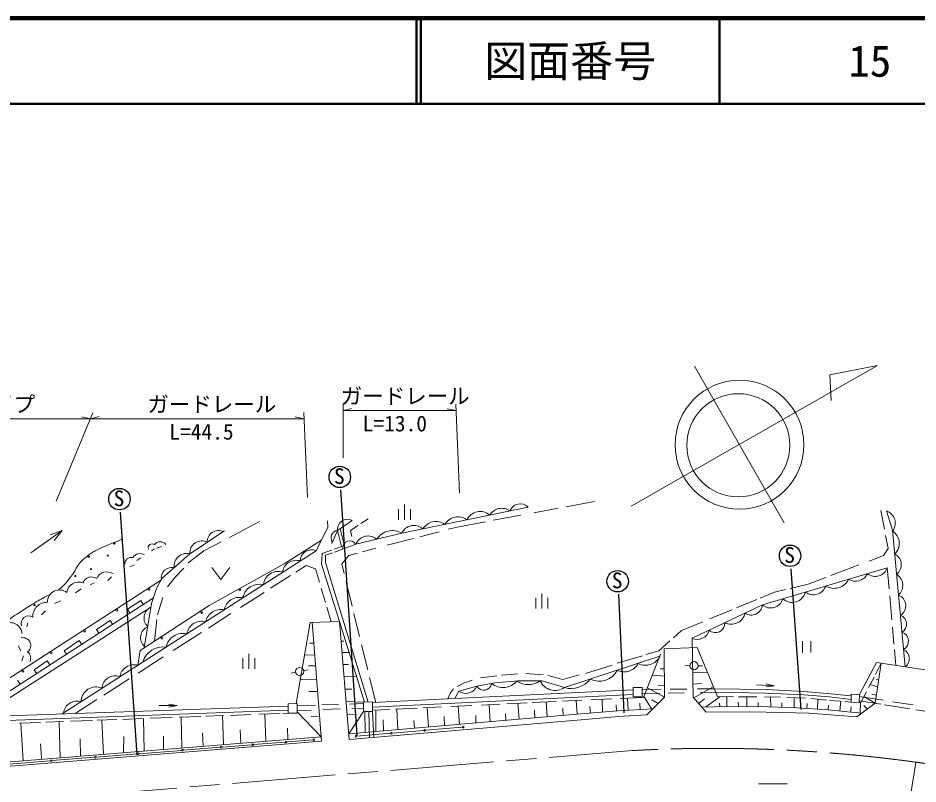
# Model space of a CAD drawing. Units: millimetres, scale not verified. Extents: x 40000 to 680000, y 20000 to 380000.
# Drawn here: x 462352 to 567104, y 290874 to 380000 of the extents above; entities that cross this region are included whole.
import ezdxf
from ezdxf.enums import TextEntityAlignment as Align

# ---------------------------------------------------------------- set-up
doc = ezdxf.new("R2010")
doc.units = ezdxf.units.MM
doc.header["$LTSCALE"] = 1000
doc.linetypes.add('CHAIN', pattern=[18.5, 12, -1.5, 3.5, -1.5])
for name, color, linetype, lineweight in [('M-BGD', 7, 'Continuous', 13), ('M-BMK', 2, 'CHAIN', 13), ('M-STR-HTXT', 7, 'Continuous', 13), ('M-TTL', 2, 'Continuous', 140), ('M-TTL-BAND', 7, 'Continuous', 25), ('M-TTL-LINE', 7, 'Continuous', 50)]:
    doc.layers.add(name, color=color, linetype=linetype, lineweight=lineweight)
doc.layers.add('M-TTL-TXT', color=7, linetype='Continuous')
doc.styles.add('ＭＳ ゴシック', font='')
doc.styles.get('ＭＳ ゴシック').set_extended_font_data('MS Gothic')

msp = doc.modelspace()

# ---------------------------------------------------------------- linework, layer by layer
at = {"layer": 'M-BGD'}
for p, q in [((533722, 323198), (562399, 339585)), ((541102, 339509), (551521, 321276)), ((562399, 339585), (556839, 338488)), ((556839, 338488), (557001, 335492)), ((526172, 323139), (529469, 323751)), ((506642, 321629), (506642, 322854)), ((507040, 320040), (521739, 323100)), ((507342, 321629), (507342, 323379)), ((508042, 321629), (508042, 322854)), ((522392, 322437), (525219, 322962)), ((563191, 320533), (562777, 322692)), ((564136, 320422), (563442, 322651)), ((502272, 321166), (503117, 321733)), ((517673, 321560), (520862, 322153)), ((486982, 319561), (490473, 321432)), ((497040, 318011), (498407, 320745)), ((498407, 320745), (498386, 321481)), ((499556, 320359), (501253, 321551)), ((500257, 318873), (499865, 320576)), ((501071, 320359), (501952, 320951)), ((512431, 320509), (513450, 320776)), ((513450, 320776), (516753, 321389)), ((463861, 317782), (467503, 320373)), ((467503, 320373), (466091, 319851)), ((467503, 320373), (466547, 319210)), ((482353, 317658), (486391, 320328)), ((499556, 320359), (498883, 318845)), ((500010, 318518), (499556, 320359)), ((501211, 319658), (501071, 320359)), ((501677, 318768), (507040, 320040)), ((509109, 319639), (511359, 320228)), ((563620, 318292), (563332, 319793)), ((565614, 304503), (564136, 320422)), ((479066, 318506), (478491, 318310)), ((483996, 318010), (485994, 319040)), ((493330, 316502), (497658, 319248)), ((499154, 318201), (500010, 318518)), ((499172, 317861), (501677, 318768)), ((505330, 318650), (508387, 319450)), ((467491, 299031), (497040, 318011)), ((478225, 318239), (477902, 318001)), ((479108, 314776), (482353, 317658)), ((482166, 316622), (483996, 318010)), ((497668, 316448), (497752, 317681)), ((497752, 317681), (498828, 318080)), ((498123, 316637), (498151, 317492)), ((498151, 317492), (498958, 317784)), ((500040, 316506), (500839, 317474)), ((500839, 317474), (501844, 317737)), ((502467, 317900), (504015, 318305)), ((561431, 316820), (563095, 317450)), ((563095, 317450), (563620, 318292)), ((475869, 316361), (475351, 316151)), ((476641, 317202), (476192, 316894)), ((484602, 311644), (493330, 316502)), ((499790, 309777), (497668, 316448)), ((503095, 300413), (498123, 316637)), ((500319, 315367), (500040, 316506)), ((556957, 315125), (560229, 316365)), ((480673, 314981), (481641, 315970)), ((484913, 316058), (485963, 314658)), ((485963, 314658), (487013, 316058)), ((494676, 315522), (495910, 316312)), ((495910, 316312), (496982, 315891)), ((496982, 315891), (497437, 314345)), ((563523, 316021), (548991, 311721)), ((563740, 313566), (563523, 316021)), ((461071, 302992), (479038, 314647)), ((471201, 314262), (470759, 314031)), ((473248, 314963), (472808, 314571)), ((478484, 313610), (479108, 314776)), ((479769, 313804), (480673, 314981)), ((491754, 313652), (494074, 315137)), ((501247, 311575), (500558, 314392)), ((554325, 314128), (556394, 314912)), ((469687, 313569), (469056, 313127)), ((477895, 311886), (478484, 313610)), ((497645, 313640), (498133, 311983)), ((550421, 313188), (551692, 313494)), ((552221, 313621), (554325, 314128)), ((459028, 300162), (478113, 312526)), ((467352, 312181), (466595, 311886)), ((475099, 311226), (476651, 312207)), ((476651, 312207), (476911, 311747)), ((478886, 311554), (479222, 312563)), ((488246, 311406), (491000, 313169)), ((522619, 311291), (522619, 312516)), ((523319, 311291), (523319, 313041)), ((524019, 311291), (524019, 312516)), ((545990, 311366), (548349, 312336)), ((548739, 312497), (550421, 313188)), ((564057, 309980), (563812, 312753)), ((458280, 298946), (477824, 311456)), ((475374, 310751), (475099, 311226)), ((476569, 306397), (484602, 311644)), ((477038, 306704), (477895, 311886)), ((478570, 310565), (478886, 311554)), ((498285, 311468), (498791, 309748)), ((548991, 311721), (540812, 307828)), ((542847, 310073), (545464, 311149)), ((465544, 311024), (465102, 310540)), ((484510, 309014), (487135, 310695)), ((502118, 308022), (501455, 310726)), ((463504, 309636), (463378, 309173)), ((471482, 308861), (473071, 309908)), ((473071, 309908), (473369, 309452)), ((478226, 307479), (478514, 309997)), ((496355, 309678), (494721, 300229)), ((499790, 309777), (496355, 309678)), ((497662, 295841), (496609, 309686)), ((500909, 296042), (499790, 309777)), ((502683, 300408), (499790, 309777)), ((539587, 308732), (542068, 309753)), ((564309, 307138), (564134, 309115)), ((471763, 308412), (471482, 308861)), ((480410, 306390), (483715, 308505)), ((538627, 307883), (539587, 308732)), ((462357, 306957), (462693, 306382)), ((467725, 306356), (469463, 307562)), ((469463, 307562), (469770, 307121)), ((496793, 307266), (496290, 307268)), ((499977, 307481), (500276, 307491)), ((503067, 304143), (502347, 307084)), ((536923, 306376), (538211, 307515)), ((540917, 300994), (540812, 307828)), ((553657, 307476), (553657, 306176)), ((554632, 306176), (554632, 307476)), ((468009, 305980), (467725, 306356)), ((476297, 304687), (476569, 306397)), ((489220, 304272), (489220, 306022)), ((496897, 305905), (495699, 305883)), ((500082, 306188), (500899, 306183)), ((535155, 300953), (537150, 305976)), ((535424, 305925), (536923, 306376)), ((541392, 306742), (537541, 306602)), ((537617, 300974), (537541, 306602)), ((543762, 301036), (541392, 306742)), ((564527, 304669), (564362, 306532)), ((462974, 305779), (462791, 305190)), ((464220, 304150), (465734, 305188)), ((465734, 305188), (466071, 304725)), ((476325, 303775), (479262, 305655)), ((488520, 304272), (488520, 305497)), ((489920, 304272), (489920, 305497)), ((525954, 302092), (537052, 305729)), ((532101, 304925), (535021, 305804)), ((562260, 305015), (560293, 301300)), ((562822, 304929), (562125, 300262)), ((562822, 304929), (562146, 303618)), ((562260, 305015), (569254, 303947)), ((464517, 303718), (464220, 304150)), ((494665, 303867), (494141, 303758)), ((496122, 304170), (495598, 304061)), ((496995, 304605), (496150, 304604)), ((500198, 304771), (500805, 304773)), ((528394, 303740), (531527, 304683)), ((537572, 304272), (537101, 304290)), ((540550, 304640), (540014, 304647)), ((540874, 303807), (542575, 303893)), ((542038, 304622), (541503, 304629)), ((462295, 302954), (462607, 302481)), ((472326, 301215), (475294, 303115)), ((497112, 303074), (495202, 303012)), ((500307, 303428), (501768, 303369)), ((503991, 300374), (503278, 303282)), ((514311, 302652), (515208, 302961)), ((516189, 303241), (518096, 303452)), ((517854, 302649), (520546, 302859)), ((518643, 303536), (520521, 303676)), ((520546, 302859), (523346, 302863)), ((521447, 303718), (523480, 303578)), ((523346, 302863), (525954, 302092)), ((524026, 303508), (525765, 303017)), ((525765, 303017), (527665, 303589)), ((537584, 303430), (536181, 303537)), ((561993, 303322), (561360, 302095)), ((562527, 302953), (562239, 303053)), ((500432, 301897), (501198, 301913)), ((503602, 300355), (533960, 301819)), ((512684, 301489), (513035, 301951)), ((513483, 302232), (514311, 302652)), ((513676, 301682), (515765, 302270)), ((515765, 302270), (517854, 302649)), ((534997, 302118), (533956, 302104)), ((533956, 302104), (533971, 301001)), ((535012, 301015), (534997, 302118)), ((535001, 301881), (537227, 301897)), ((537617, 300974), (535602, 302079)), ((537599, 302299), (536877, 302328)), ((538240, 301905), (540179, 301920)), ((540894, 302508), (541916, 302564)), ((541007, 300890), (543281, 302193)), ((541428, 301929), (543385, 301944)), ((543385, 301944), (549416, 301852)), ((548298, 302403), (550417, 302300)), ((550417, 302300), (549403, 302526)), ((549416, 301852), (553832, 301641)), ((550417, 302300), (549450, 302171)), ((562413, 302192), (561546, 302455)), ((468994, 299082), (471519, 300698)), ((497223, 301618), (496192, 301618)), ((533967, 301288), (503609, 299805)), ((512376, 300778), (512684, 301489)), ((513187, 300818), (513676, 301682)), ((529033, 300663), (531459, 300778)), ((530333, 300724), (530370, 299240)), ((532434, 300824), (535155, 300953)), ((533277, 300864), (533352, 299459)), ((533971, 301001), (535012, 301015)), ((535008, 301362), (537039, 301405)), ((535212, 301096), (536083, 299621)), ((535556, 298941), (537617, 300974)), ((536867, 300234), (536120, 300683)), ((538029, 301425), (539921, 301465)), ((542431, 299248), (540917, 300994)), ((541579, 300231), (542243, 300769)), ((541755, 301503), (543552, 301540)), ((542393, 299841), (544037, 301035)), ((543552, 301540), (549395, 301452)), ((545644, 301030), (543762, 301036)), ((544860, 299879), (544863, 301032)), ((548364, 301022), (546212, 301028)), ((547178, 299859), (547187, 301026)), ((551045, 300961), (549224, 301005)), ((549395, 301452), (553832, 301263)), ((549973, 299829), (549926, 300989)), ((554004, 300855), (551849, 300937)), ((552682, 299737), (552683, 300905)), ((553832, 301641), (556924, 301368)), ((553832, 301263), (556798, 301010)), ((556509, 300625), (554618, 300819)), ((555394, 299588), (555430, 300735)), ((556798, 301010), (559325, 300692)), ((556924, 301368), (559337, 301135)), ((559342, 301326), (559318, 300399)), ((560293, 301300), (559342, 301326)), ((560268, 300373), (560293, 301300)), ((560286, 301052), (563043, 300619)), ((561099, 301589), (560464, 300359)), ((562125, 300262), (560814, 301036)), ((562269, 301223), (561728, 301339)), ((459268, 298751), (493794, 299924)), ((478761, 300019), (480881, 299993)), ((480881, 299993), (479860, 300181)), ((480881, 299993), (479920, 299828)), ((494832, 300231), (493790, 300217)), ((493790, 300217), (493805, 299114)), ((494847, 299128), (494832, 300231)), ((494835, 299976), (496987, 300046)), ((497716, 300070), (499637, 300133)), ((497843, 299535), (499861, 299612)), ((500548, 300472), (502559, 300406)), ((500941, 300175), (502562, 300228)), ((501193, 299663), (502569, 299716)), ((503601, 300420), (502559, 300406)), ((502559, 300406), (502574, 299303)), ((503616, 299317), (503601, 300420)), ((506271, 299585), (508863, 299708)), ((506427, 299592), (506572, 297190)), ((509519, 299739), (511631, 299839)), ((509959, 299760), (510145, 297499)), ((512718, 299890), (515160, 300006)), ((513585, 299931), (513737, 297809)), ((516289, 300059), (518438, 300161)), ((517194, 300102), (517315, 298119)), ((519236, 300199), (521611, 300311)), ((520538, 300261), (520681, 298410)), ((522195, 300339), (525003, 300472)), ((523829, 300416), (523950, 298693)), ((525736, 300507), (527969, 300612)), ((525773, 299701), (525809, 298853)), ((527315, 300581), (527437, 298994)), ((528923, 299879), (528967, 299123)), ((531960, 300084), (532023, 299378)), ((532165, 299389), (536255, 299631)), ((534727, 300290), (534782, 299544)), ((541924, 299833), (544860, 299879)), ((544022, 299866), (544010, 300296)), ((544860, 299879), (549753, 299837)), ((546197, 299867), (546190, 300389)), ((548515, 299848), (548496, 300339)), ((549753, 299837), (553034, 299725)), ((551271, 299785), (551272, 300311)), ((553034, 299725), (556651, 299514)), ((554179, 299658), (554197, 300227)), ((556651, 299514), (556684, 300059)), ((558049, 300500), (556801, 300599)), ((558011, 299370), (558131, 300493)), ((559318, 300399), (558623, 300454)), ((559301, 299339), (559319, 299835)), ((559318, 300399), (560268, 300373)), ((562125, 300262), (559991, 298683)), ((560464, 300359), (560268, 300373)), ((560273, 300554), (562798, 300157)), ((560364, 299151), (560406, 300363)), ((561219, 299591), (560813, 300002)), ((563220, 300090), (566165, 299627)), ((564118, 300449), (566536, 300069)), ((493800, 299450), (459254, 298204)), ((480304, 298611), (477747, 298516)), ((483628, 298735), (481109, 298641)), ((481430, 295067), (481333, 298650)), ((486282, 298834), (484221, 298757)), ((486253, 295454), (486137, 298828)), ((489469, 298952), (487079, 298863)), ((492881, 299079), (490373, 298986)), ((491188, 295849), (491091, 299013)), ((493805, 299114), (493172, 299090)), ((493805, 299114), (494847, 299128)), ((494843, 299421), (496469, 299483)), ((497622, 296364), (494844, 299289)), ((497440, 298757), (496473, 298730)), ((500675, 298921), (501604, 298950)), ((500856, 296695), (502574, 299303)), ((500856, 296695), (527875, 299032)), ((502574, 299303), (503616, 299317)), ((502723, 299305), (502752, 296859)), ((503201, 299311), (503256, 296242)), ((503614, 299459), (505628, 299555)), ((503616, 299317), (503751, 296284)), ((504017, 299478), (504017, 296969)), ((511949, 298720), (511997, 297659)), ((515623, 298841), (515632, 297973)), ((519090, 299056), (519135, 298276)), ((522483, 299468), (522519, 298569)), ((527875, 299032), (532165, 299389)), ((527908, 298338), (532247, 298731)), ((532247, 298731), (535556, 298941)), ((547500, 299269), (542431, 299248)), ((551348, 299185), (547500, 299269)), ((554439, 299122), (551348, 299185)), ((559991, 298683), (554439, 299122)), ((556651, 299514), (558894, 299276)), ((558894, 299276), (560597, 299131)), ((559284, 299243), (559301, 299339)), ((566849, 299519), (569837, 299049)), ((464987, 298042), (462523, 297950)), ((462939, 293586), (462684, 297956)), ((467664, 298141), (465593, 298064)), ((467255, 293932), (467141, 298122)), ((471012, 298266), (468446, 298170)), ((473848, 298371), (471570, 298287)), ((472289, 294335), (472120, 298307)), ((476799, 298481), (474549, 298397)), ((477056, 294717), (476958, 298487)), ((500909, 296042), (527908, 298338)), ((504848, 298334), (504885, 297044)), ((508435, 298253), (508492, 297356)), ((479284, 294895), (479270, 296454)), ((483899, 295265), (483840, 296832)), ((488282, 295616), (488229, 297183)), ((493753, 296054), (493738, 297365)), ((501789, 296442), (505709, 296777)), ((505908, 296794), (509584, 297108)), ((509784, 297125), (514054, 297490)), ((453647, 292315), (497662, 295841)), ((453893, 292861), (497622, 296364)), ((465096, 293902), (464984, 295542)), ((469608, 294120), (469582, 296145)), ((474631, 294523), (474657, 296398)), ((486102, 295164), (489561, 295439)), ((489760, 295455), (493442, 295747)), ((493642, 295763), (496666, 296002)), ((471453, 294002), (476245, 294383)), ((476445, 294398), (481388, 294790)), ((481587, 294806), (485902, 295149)), ((461321, 293199), (466109, 293578)), ((465066, 293756), (465096, 293902)), ((466308, 293594), (471253, 293987))]:
    msp.add_line(p, q, dxfattribs=at)
at = {"layer": 'M-BGD', "lineweight": 25}
for p, q in [((499886, 325099), (501798, 296543)), ((474242, 322517), (476194, 294250)), ((552294, 315924), (553453, 299527)), ((532226, 312961), (532851, 299154))]:
    msp.add_line(p, q, dxfattribs=at)
at = {"layer": 'M-BGD'}
for centre, radius in [((546332, 330355), 7500), ((546191, 330285), 6000), ((472795, 317457), 60.5), ((470861, 315873), 60.5), ((469024, 315074), 60.5), ((477606, 313523), 103), ((488177, 313458), 103), ((473846, 311097), 103), ((483728, 310813), 103), ((470101, 308663), 103), ((479099, 307842), 103), ((466213, 306137), 103), ((541026, 304634), 477), ((462928, 303987), 103), ((495132, 303964), 477), ((514153, 297499), 100), ((501690, 296433), 100), ((505808, 296785), 100), ((509684, 297116), 100), ((489661, 295447), 100), ((493542, 295755), 100), ((496766, 296010), 100), ((476345, 294390), 100), ((481487, 294798), 100), ((486002, 295157), 100), ((466208, 293586), 100), ((471353, 293994), 100)]:
    msp.add_circle(centre, radius, dxfattribs=at)
at = {"layer": 'M-BGD', "lineweight": 25}
for centre, radius in [((499807, 326605), 1250), ((474163, 324022), 1250), ((473569, 318853), 71.6), ((552216, 317429), 1250), ((470576, 317331), 71.6), ((532147, 314466), 1250), ((464277, 311698), 71.6)]:
    msp.add_circle(centre, radius, dxfattribs=at)
at = {"layer": 'M-BGD'}
for centre, radius, start, end in [((518677, 321272), 1678, 55.76878, 147.74815), ((520828, 322169), 1303, 45.61305, 157.90389), ((562931, 321217), 1522, 323.039, 70.37964), ((500709, 320522), 1164, 62.13252, 188.04197), ((513555, 320202), 1759, 53.41832, 150.09861), ((516146, 320861), 1716, 49.57884, 153.9381), ((508429, 319465), 1504, 46.02049, 157.49645), ((511000, 319621), 1786, 54.76125, 148.75569), ((485698, 319045), 1321, 64.86171, 182.10424), ((499595, 319543), 817, 92.7325, 219.34252), ((503103, 318198), 1535, 48.49299, 158.20086), ((505917, 318273), 2094, 57.57719, 149.11666), ((563246, 318879), 1684, 312.9462, 57.66431), ((477964, 318353), 467, 53.9058, 199.47365), ((478916, 318213), 852, 39.79621, 142.61588), ((483733, 317771), 1385, 62.26151, 184.70444), ((500968, 318352), 822, 30.41402, 189.37908), ((476543, 316693), 987, 57.38473, 147.04671), ((482004, 316224), 1476, 76.32832, 186.8619), ((496501, 316818), 1309, 65.67918, 179.74894), ((563760, 316394), 1404, 307.47816, 63.13235), ((475558, 316463), 783, 78.40592, 183.3577), ((494703, 315344), 1558, 71.71842, 173.70971), ((472685, 314298), 1256, 53.62713, 157.59484), ((480253, 314849), 1232, 76.57556, 189.45696), ((492615, 313901), 1702, 71.53346, 173.89466), ((559826, 316010), 1542, 238.82575, 334.14627), ((562126, 316501), 1477, 231.90846, 341.06355), ((469373, 313043), 1331, 67.45289, 175.37085), ((470903, 313873), 1096, 55.54558, 158.65988), ((557326, 315537), 1901, 239.39529, 333.57672), ((563809, 313984), 1525, 312.44993, 58.16058), ((467184, 312053), 1396, 51.84018, 181.57427), ((490490, 312090), 2038, 77.75706, 167.67107), ((554924, 314407), 1521, 232.40045, 340.57157), ((488070, 310829), 1750, 75.79537, 169.63275), ((549960, 312820), 1465, 228.60152, 344.3705), ((552452, 313598), 1595, 227.36972, 345.6023), ((564355, 311623), 1326, 301.98908, 68.62143), ((465735, 310344), 1671, 88.14508, 181.85492), ((478430, 310182), 1411, 115.44667, 225.78399), ((485963, 309376), 1809, 77.69778, 167.73034), ((547714, 311805), 1280, 234.69285, 356.20473), ((463576, 309586), 857, 55.25013, 200.84396), ((545370, 311099), 1640, 242.82257, 348.07501), ((564707, 309479), 1078, 299.56798, 71.04253), ((461450, 308277), 1370, 4.30511, 119.14052), ((477993, 307906), 1378, 113.39026, 227.84039), ((483748, 308047), 1772, 75.36369, 170.06443), ((543523, 309585), 1099, 227.9819, 2.91568), ((481560, 306391), 2011, 77.28454, 168.14358), ((541422, 309092), 1403, 244.23525, 346.66233), ((564883, 307496), 1106, 299.4238, 71.18671), ((462931, 306993), 911, 306.66185, 104.45808), ((462879, 305519), 953, 332.89261, 51.2969), ((479256, 304350), 2477, 82.19786, 163.23026), ((564899, 305460), 1195, 306.79011, 63.8204), ((532944, 305670), 1758, 242.21255, 334.08174), ((535394, 306520), 1838, 241.79826, 334.49603), ((475854, 303074), 1673, 74.64411, 170.78401), ((530009, 305228), 2391, 244.08026, 332.21403), ((473627, 301982), 1477, 67.07503, 178.35309), ((518816, 304159), 2066, 229.77796, 320.64581), ((521761, 304873), 2432, 236.34387, 304.22882), ((524865, 303660), 1910, 204.69445, 304.78206), ((526732, 304802), 2820, 253.98364, 322.31065), ((471445, 300403), 1768, 66.47288, 178.95524), ((514493, 302784), 1372, 233.47729, 338.00679), ((516576, 302691), 913, 207.42897, 353.11303), ((469207, 298933), 1574, 72.61608, 172.81204)]:
    msp.add_arc(centre, radius, start, end, dxfattribs=at)
for points, knots in [([(467065, 313443), (467333, 313667), (467410, 313739), (467618, 313943), (467954, 314274), (468113, 314488), (468403, 314859), (468584, 315091), (468688, 315219), (468849, 315465), (469097, 315843), (469151, 316111), (469438, 316460), (469776, 316871), (470011, 317065), (470428, 317395), (470819, 317704), (471063, 317848), (471499, 318090), (471909, 318318), (472165, 318394), (472595, 318582), (473294, 318888), (473525, 318977), (474399, 319330)], [0, 0, 0, 0, 1, 1, 1, 2, 2, 2, 3, 3, 3, 4, 4, 4, 5, 5, 5, 6, 6, 6, 7, 7, 7, 8, 8, 8, 8]), ([(460900, 309532), (461068, 309752), (461139, 309818), (461307, 309987), (461741, 310420), (462095, 310529), (462608, 310865), (463249, 311285), (463600, 311535), (464259, 311925), (464886, 312295), (465242, 312494), (465886, 312834), (465978, 312883), (466007, 312899), (466122, 312958)], [0, 0, 0, 0, 1, 1, 1, 2, 2, 2, 3, 3, 3, 4, 4, 4, 5, 5, 5, 5])]:
    msp.add_open_spline(points, degree=3, knots=knots, dxfattribs=at)
at = {"layer": 'M-BMK'}
msp.add_line((468867, 289424), (533861, 294766), dxfattribs=at)
msp.add_arc((543290, 121497), 173525, 81.56331, 93.11468, dxfattribs=at)
at = {"layer": 'M-STR-HTXT'}
for p, q in [((500187, 328816), (500187, 335058)), ((500187, 334321), (501187, 334571)), ((500187, 334321), (513327, 334321)), ((513327, 334321), (512320, 334543)), ((513754, 324715), (513294, 335057)), ((437862, 333366), (470791, 333366)), ((466776, 323779), (471075, 334046)), ((470791, 333366), (469784, 333588)), ((470791, 333366), (471791, 333616)), ((470791, 333366), (495638, 333366)), ((495638, 333366), (494631, 333588)), ((496054, 324216), (495604, 334102)), ((562223, 264951), (566844, 293367))]:
    msp.add_line(p, q, dxfattribs=at)
at = {"layer": 'M-TTL'}
msp.add_line((680000, 380000), (40000, 380000), dxfattribs=at)
at = {"layer": 'M-TTL-BAND', "lineweight": 13}
msp.add_line((548558, 290902), (551863, 290875), dxfattribs=at)
at = {"layer": 'M-TTL-LINE'}
for p, q in [((508747, 380000), (508747, 370000)), ((509247, 380000), (509247, 370000)), ((543997, 380000), (543997, 370000)), ((40000, 370000), (680000, 370000))]:
    msp.add_line(p, q, dxfattribs=at)

# ---------------------------------------------------------------- texts
at = {"layer": 'M-BGD', "style": 'ＭＳ ゴシック'}
for p in [(499128, 325231), (473485, 322648), (551537, 316056), (531469, 313093)]:
    msp.add_text('S', height=1833, dxfattribs=at).set_placement(p, align=Align.BOTTOM_LEFT)
at = {"layer": 'M-STR-HTXT', "style": 'ＭＳ ゴシック'}
for s, p in [('ガードレール', (499918, 334545)), ('ガードパイプ', (449344, 333590)), ('ガードレール', (477410, 333590)), ('L=13.0', (502473, 331351)), ('L=44.5', (479965, 330396))]:
    msp.add_text(s, height=1833, dxfattribs=at).set_placement(p, align=Align.BOTTOM_LEFT)
at = {"layer": 'M-TTL-TXT', "style": 'ＭＳ ゴシック'}
for s, p in [('図面番号', (526622, 375000)), ('15', (561497, 375000))]:
    msp.add_text(s, height=3666, dxfattribs=at).set_placement(p, align=Align.MIDDLE_CENTER)

doc.saveas('drawing.dxf')
